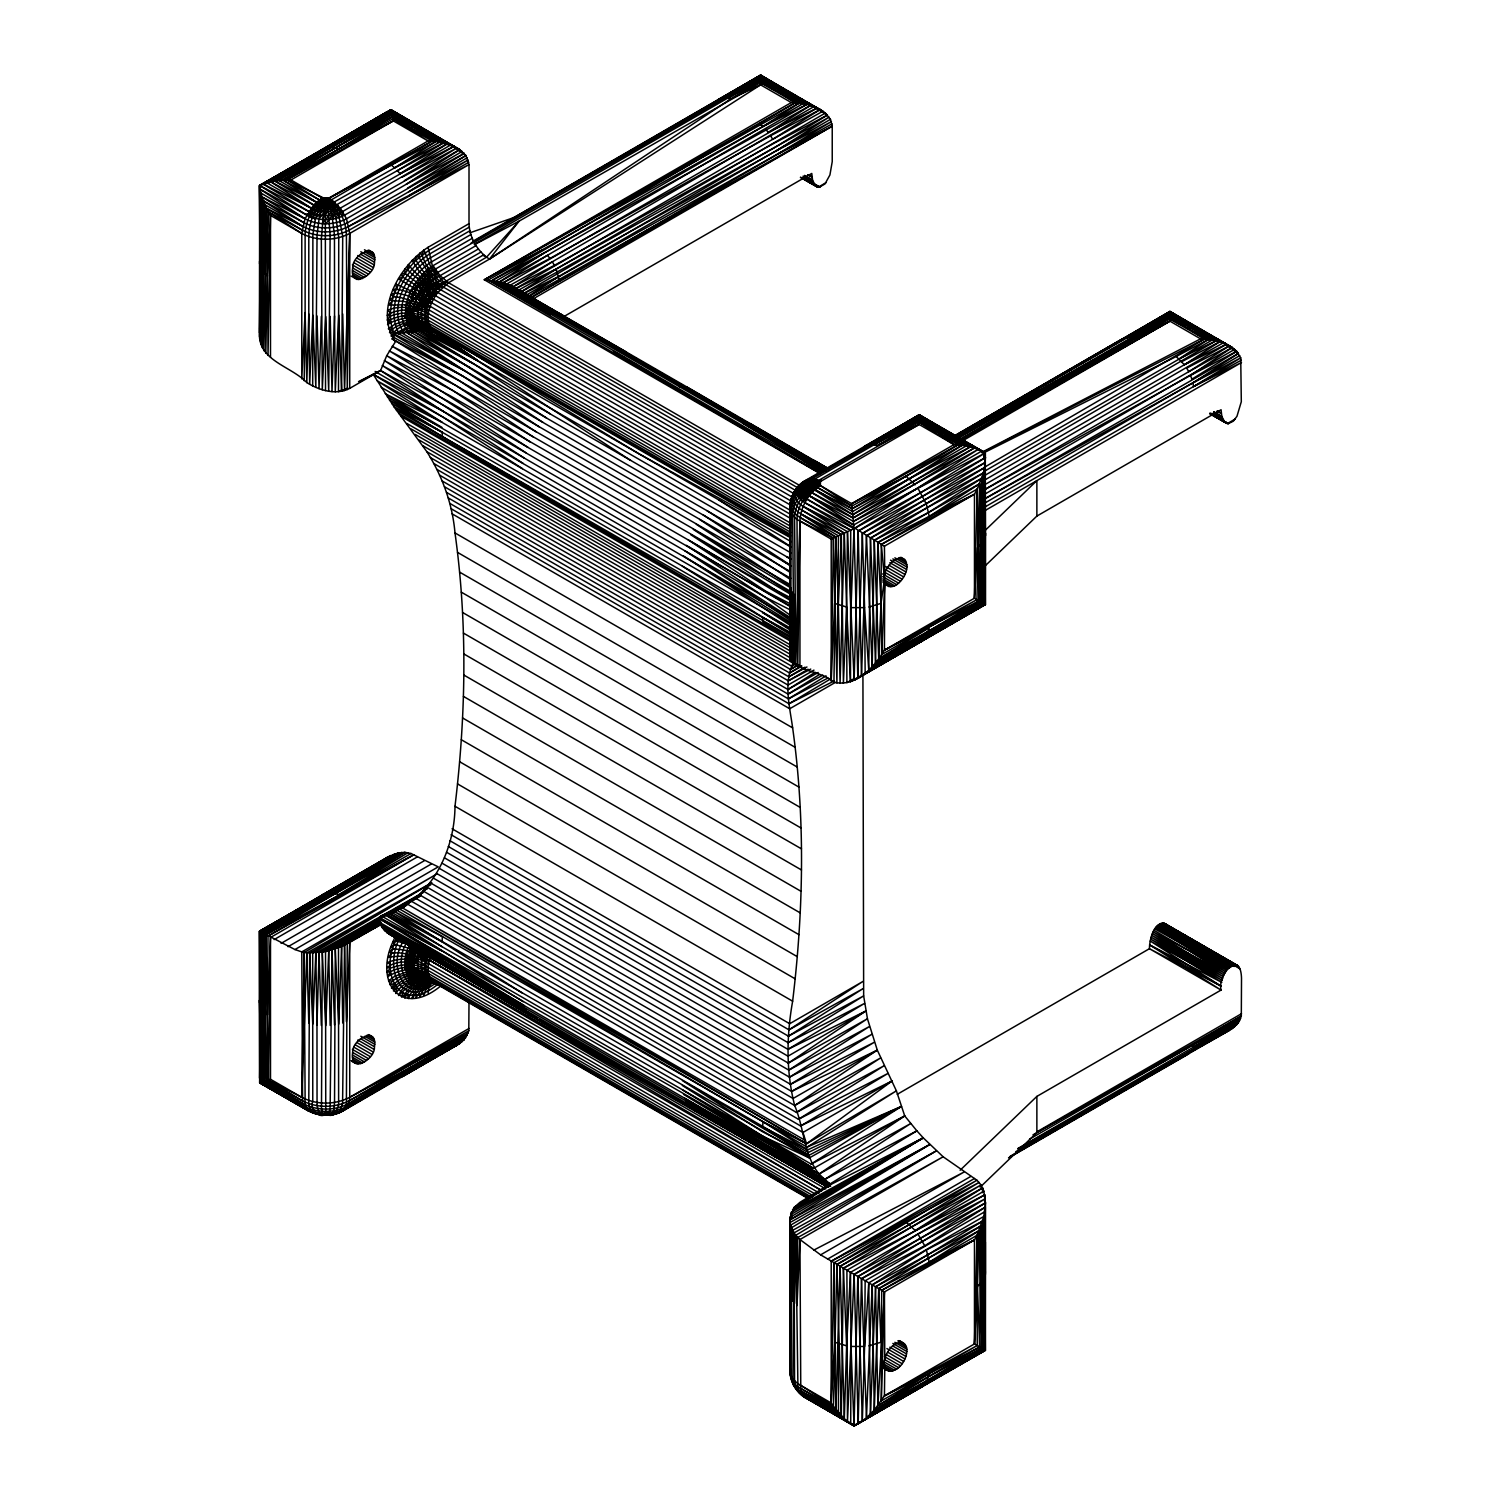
<?xml version="1.0" encoding="UTF-8"?>
<svg xmlns="http://www.w3.org/2000/svg" width="1501" height="1501" viewBox="0 0 1501 1501"><rect width="100%" height="100%" fill="white"/><g stroke="black" fill="none" stroke-linecap="round" stroke-linejoin="round"><path stroke-width="1.5" d="M469.006 223.668L428.085 247.29C399.472 265.771 373.824 310.05 395.363 341.834L386.714 355.699L380.579 370.559L349.733 388.365C335.943 395.514 319.225 390.354 306.823 382.586C291.025 366.075 257.759 360.69 259.485 332.809L259.767 185.561L390.935 109.723L459.719 149.593L465.892 155.541L469.006 164.585L469.006 223.668C469.569 237.777 477.524 251.549 489.476 259.11L760.613 84.844L760.613 75.05L717.872 99.817L760.613 75.219L825.344 113.063L830.466 119.329L832.229 126.197L832.229 161.639L829.922 174.96L824.987 183.91L819.039 187.344L801.89 178.094M985.369 1242.115L985.482 1350.281L854.031 1425.95L844.312 1418.783L833.411 1406.306L797.012 1383.003L792.584 1378.575L790.295 1373.64L790.014 1219.825L923.246 1137.852L916.886 1130.853L799.939 1202.32L793.954 1207.592L790.145 1217.273L790.014 1371.088C789.92 1383.284 798.645 1395.705 809.339 1399.382C798.832 1395.78 791.796 1385.198 790.314 1374.447L793.691 1385.592L802.622 1396.005L854.031 1425.95L985.2 1350.112L985.482 1202.864L983.868 1191.194L981.035 1184.946L976.945 1180.236L943.135 1156.783L923.246 1137.852L830.766 1184.533L824.781 1179.392L764.853 1144.513L444.24 959.42L380.579 924.616L349.733 942.403L349.733 1097.325C349.489 1116.894 322.452 1118.526 308.831 1111.096L259.673 1082.803L260.423 976.438M266.465 182.484L390.935 109.723L391.892 111.843L459.719 149.593L344.742 215.075C333.147 221.172 318.381 221.172 306.767 215.075L260.161 189.239L262 196.95L305.022 218.79C317.687 225.45 333.822 225.45 346.487 218.79L406.133 184.36L459.719 149.593L390.935 109.723L259.673 185.505L260.105 266.484L259.485 185.392L391.592 110.811L446.942 143.158M261.099 344.479L260.949 193.066L305.022 218.79L301.776 233.443L301.776 378.852L305.116 312.583L305.116 235.132C305.435 221.041 312.377 207.795 322.246 198.001L329.282 198.001L436.059 141.413L454.034 146.31L342.678 211.51C332.34 216.932 319.169 216.932 308.831 211.51L259.673 185.505L259.673 336.956L260.423 197.7M380.654 922.89L338.494 947.694L338.626 1104.774L336.036 1113.273L329.263 1114.324L318.812 1113.93L308.831 1111.096L260.161 1082.896L260.217 931.539L327.012 892.851L259.485 931.127L294.946 949.551L438.236 866.865L411.011 853.506L404.876 852.305L265.827 934.785L264.833 1081.602L302.602 1103.498C316.749 1110.928 334.761 1110.928 348.907 1103.498L464.165 1039.611L468.8 1030.774L469.006 1001.205M312.696 385.945L312.883 234.175L315.491 218.433L320.726 203.93L323.653 198.564L329.282 198.001L432.082 141.075L436.059 141.413L394.669 167.849L330.783 203.93L324.047 204.436L317.762 202.935L274.758 180.983L259.673 185.505L260.105 266.484L260.949 193.066M429.642 884.183L312.696 953.266L312.771 1101.565C308.737 1109.821 322.133 1120.346 325.755 1113.179L325.529 951.653L379.903 919.25M799.939 497.994L799.939 493.36L919.212 424.502L919.212 414.726L864.576 446.341L919.212 414.876L985.294 452.87L985.407 535.613L983.774 540.754L977.47 547.696L974.468 598.186L884.427 650.177C874.182 667.119 855.926 687.552 833.956 682.167C821.535 671.06 799.301 672.185 790.014 658.751L790.014 507.207C790.033 496.587 795.868 486.286 804.949 480.77L866.64 445.159M797.012 495.292C792.978 489.945 809.958 475.761 801.815 484.072C797.594 489.364 801.59 496.568 807.013 499.12L853.694 525.012L981.804 451.05L974.224 448.048L919.212 414.726L985.294 452.87L985.294 457.449L985.294 452.87L919.212 416.152L803.185 482.459C794.01 488.106 789.751 499.345 790.295 509.758L790.201 659.858L790.014 584.658L790.014 658.751M984.769 1201.776L984.75 1194.815L917.955 1234.028L854.125 1274.443L858.197 1423.774L983.305 1349.024L983.868 1216.41L985.482 1202.864L854.125 1274.443L847.465 1421.447L846.902 1270.259L983.868 1191.194M985.482 1202.864L861.499 1278.702L866.452 1417.845L874.276 1410.096L884.427 1395.892L974.468 1343.92L977.47 1286.507L983.774 1279.565L985.407 1271.797M980.153 1187.197L1036.872 1132.617L1036.872 1096.405L1221.063 990.06C1217.217 975.05 1240.614 948.557 1241.515 978.258L1241.308 1016.008L1238.4 1022.744L1232.227 1028.692L1010.211 1156.258M985.369 489.12L1188.773 371.685L1229.525 345.774L1216.242 340.652L1200.594 338.851L1169.898 321.139L1169.898 311.345L1232.227 347.5L1236.674 351.347L1240.727 357.876L1241.308 401.724L1236.974 416.265L1233.278 421.218L1228.306 423.638L1210.819 414.107M985.369 475.066L1216.242 340.652L1169.898 311.983L1124.493 338.307L1169.898 311.495L1226.542 344.217L986.213 483.866M346.487 1108.226C333.822 1114.887 317.687 1114.887 305.022 1108.226L260.949 1082.821L259.56 1002.687L259.673 931.239L324.497 893.677L302.489 907.355M406.527 976.813L406.565 951.503M790.145 657.607L790.276 593.552M862.925 675.806L863.657 995.913L867.447 1018.747L877.297 1050.118L896.397 1090.852L904.728 1115.937L916.886 1130.853L824.781 1179.392L819.058 1174.007L683.499 1094.323L830.766 1184.533L792.49 1209.806L923.246 1137.852L790.145 1217.273L790.014 1293.637L790.201 1222.414L929.757 1144.531L791.496 1227.743L791.158 1376.154L792.866 1381.877L797.256 1386.267L835.851 1409.589L840.091 1266.337L979.14 1182.394L831.216 1261.215L831.216 1402.985L833.411 1406.306L836.92 1264.499L976.945 1180.236L831.216 1261.215L974.468 1178.51M791.365 1216.823L791.383 1212.208L923.246 1137.852L790.595 1214.703M802.622 482.309C806.863 481.202 822.379 478.031 819.415 484.804C806.356 490.152 795.023 502.366 794.554 517.001L795.811 664.905L799.939 521.053C800.521 506.944 808.476 493.154 820.409 485.611L820.409 481.54L818.964 483.322L804.949 480.939L813.504 479.926L820.409 481.54L818.964 483.829C806.337 485.029 793.11 493.21 790.595 506.381L792.866 511.278L797.256 515.669L833.411 538.146L836.92 682.993L838.477 535.838L797.95 512.066L793.673 507.788L791.177 500.546C795.342 489.307 807.651 483.81 818.964 483.322L820.409 481.54C805.831 472.177 791.552 490.358 790.314 503.848M818.964 483.322L820.409 485.611L851.686 503.661L854.031 528.652L857.822 678.246L985.294 604.434L985.407 532.986L985.482 604.547L854.125 680.178L847.465 531.692L803.185 506.4C797.481 503.454 792.434 496.55 795.605 490.058C801.384 483.51 810.765 481.54 819.114 482.834L820.409 481.54L819.846 485.236C807.257 491.671 797.538 504.749 797.012 519.14L797.781 665.731L799.939 521.053C791.233 517.132 788.156 507.319 791.459 498.82M259.485 1078.112L259.485 931.127L260.161 1082.896L261.099 932.065L398.065 852.981L404.876 852.305L262.356 932.778L261.193 1007.828L262 1082.577L309.244 1110.627M325.529 390.579L325.323 198.826L287.01 179.895L274.758 180.983L315.416 205.881L323.541 207.832L332.265 207.176L397.409 170.607L443.733 142.745L391.892 111.843L266.859 182.822L311.176 208.132C320.088 212.823 331.44 212.823 340.333 208.132L450.807 144.94L406.471 120.099M260.161 189.239L305.022 218.79L313.747 205.037L322.903 198.32L329.282 198.001L340.333 208.132L339.188 217.551L342.716 236.558L341.609 391.254L347.763 387.99M857.822 678.246L862.343 533.455L984.468 467.674L983.305 472.984L983.868 603.608L868.741 670.084L870.449 538.127L984.468 467.674L985.482 457.561L854.031 528.652L831.216 539.103L799.939 521.053L799.939 666.482M977.245 1345.515L976.945 1235.361L983.868 1216.41L868.741 1282.867L864.595 1346.453L862.343 1421.053L922.759 1386.417L926.398 1382.421L929.25 1373.49L977.245 1345.515L884.427 1395.892L884.783 1366.604C880.787 1355.778 897.992 1333.188 906.491 1347.204C909.4 1359.399 894.521 1379.119 882.475 1367.392M983.999 457.542L984.018 452.852L945.836 430.862L937.693 432.063L919.212 422.306L794.817 494.148L440.281 289.505L431.125 282.976L419.398 271.7L412.043 260.33L416.021 260.217L428.292 250.78L469.213 227.139M308.831 1111.096L259.673 1082.803L260.105 1005.295M428.085 247.29L437.373 287.573C426.678 298.38 416.284 325.529 436.153 332.321C424.727 323.822 411.593 335.098 399.96 331.759M790.295 1296.189L790.201 1222.414M985.482 604.547L974.468 598.186L974.468 494.223L977.245 489.026L979.14 600.888L875.552 662.879L877.916 542.443L928.669 512.404L981.692 478.35L982.611 602.895L875.552 662.879L870.449 538.127L981.692 478.35L979.14 600.888L884.427 650.177L884.783 582.107L881.312 544.413L977.245 489.026L983.305 472.984L866.452 535.819L861.499 675.919L985.294 604.434L984.468 467.674L982.611 602.895L926.398 636.687L872.212 666.632L866.452 535.819L985.2 462.514L985.407 535.613M411.011 853.506L268.022 936.061L266.578 1080.926L302.602 1103.498L306.767 1109.914L317.874 1114.361L324.047 1113.667M820.409 481.54L819.114 484.316C805.324 486.455 791.609 497.563 791.158 512.273L790.689 660.947L790.295 587.229M794.554 594.452L794.067 664.005L792.584 514.712C793.016 499.852 805.774 488.613 819.114 484.316L800.671 483.979M920.469 641.996L924.729 638.901L850.485 681.66L850.711 530.191L804.949 502.704C798.87 499.833 794.367 491.746 799.132 485.799L808.232 481.952L819.415 482.365L811.91 478.781C805.568 481.239 805.568 490.189 811.91 492.647L853.075 517.995L978.108 449.437L854.031 528.652L851.029 607.642L864.595 607.642L862.343 533.455L985.482 457.561M294.946 949.551L301.776 951.897L436.997 873.882L304.178 952.516L305.116 1099.013C303.258 1114.342 321.158 1115.318 331.946 1114.68L333.86 1110.74L334.535 1102.391L335.286 948.876L381.16 922.121M833.956 682.167L835.851 537.039L800.784 513.924L841.31 534.544L843.412 683.255L846.62 607.023L847.465 531.692M347.275 943.754L344.555 945.105L346.412 1021.562L349.733 942.403L347.275 943.754L346.412 1099.013C348.176 1111.04 335.605 1115.787 325.755 1114.774M976.945 599.612L979.665 483.716L928.669 512.404L874.276 540.341L872.212 666.632L981.035 601.976L983.305 472.984L874.276 540.341L878.723 658.864L981.035 601.976L979.665 483.716L929.25 516.4L877.916 542.443L881.012 603.383L881.687 654.605L976.945 599.612L884.427 650.177M260.499 185.974L259.485 185.392L260.217 340.858L262 196.95L266.578 208.395L263.932 350.727L262 196.95L303.634 222.561C317.143 229.672 334.367 229.672 347.894 222.561L465.892 155.541L462.027 153.271M319.188 1112.71C311.626 1116.819 308.043 1106.256 308.793 1100.439L309.675 953.21L431.8 882.644L306.823 952.966L301.776 951.897L302.602 1103.498L263.294 1082.165L260.949 1082.821M942.009 1374.278L917.955 1388.556L985.482 1350.281L974.468 1343.92L976.945 1235.361L881.687 1290.353L881.312 1400.902L929.25 1373.49L979.665 1346.922L981.035 1225.904L872.212 1284.875L866.452 1417.845L985.294 1350.168L984.75 1211.757L865.158 1280.803L864.595 1346.453L851.029 1346.453L850.485 1272.341L917.955 1234.028L985.294 1198.717L857.822 1276.563L854.031 1425.95L984.468 1349.699L985.294 1207.236L857.822 1276.563L862.343 1421.053M304.178 380.747L305.116 312.583L306.823 382.586L308.793 314.009L308.793 236.558C309.131 222.711 314.366 209.164 322.903 198.32M332.715 1113.93L322.64 1115.037L321.477 1108.883L322.302 952.291L382.38 917.055M984.656 1201.757L984.75 1194.815L843.412 1268.251L841.31 1415.875L801.797 1393.678L796.825 1389.945L795.568 1387.205L794.554 1380.882L794.067 1232.884L790.689 1225.079L929.757 1144.531L790.014 1219.825M868.741 1282.867L870.449 1414.167L984.468 1349.699L984.75 1211.757M301.982 229.953L268.473 211.979L265.827 353.279L264.833 204.661L302.602 226.313C316.749 233.743 334.761 233.743 348.907 226.313L469.006 164.585L349.733 233.443C335.079 241.136 316.43 241.136 301.776 233.443L270.499 215.393L266.578 208.395L302.602 226.313L263.294 200.834L262.356 347.782L261.193 269.017L267.497 275.959L268.022 355.437L270.499 215.393L267.497 275.959L266.578 208.395L301.982 229.953C316.505 237.59 335.004 237.59 349.527 229.953L468.8 162.277M323.409 201.284L308.831 211.51L263.163 184.06L391.273 110.098L447.373 143.74L397.409 170.607L399.979 173.703L447.373 143.74L392.193 113.175L282.939 180.045L320.22 200.365L329.244 201.059L432.082 141.075L428.085 140.963L329.282 198.001L324.479 198.732L319.563 215.075L317.049 234.982L315.829 387.389L312.771 315.135L309.675 384.331L308.793 314.009M824.781 1179.392L910.713 1123.536L819.058 1174.007C803.729 1155.132 804.18 1127.795 794.667 1105.505C785.905 1071.433 786.505 1035.671 792.641 1001.186C803.579 910.563 805.343 818.439 792.641 727.872C789.77 706.802 783.409 683.462 793.072 663.123L426.828 451.67L394.012 406.771L373.205 374.368L444.24 411.874L764.853 596.966L789.564 609.537M850.485 681.66L846.62 607.023L834.612 603.383L831.216 680.891L833.411 538.146L799.939 521.053M348.907 1103.498L468.218 1033.082L349.733 1097.325C335.079 1105.017 316.43 1105.017 301.776 1097.325L304.178 952.516M325.323 198.826L327.969 207.832L330.145 235.469L328.719 391.217L325.755 316.636L322.302 389.735L321.327 239.015L324.572 201.415L325.323 198.826L329.282 198.001C339.151 207.795 346.074 221.041 346.412 235.132L347.275 389.585L349.733 233.443L346.487 218.79L340.333 208.132M409.454 980.322L410.092 946.024M794.554 1303.431L795.811 1235.267L794.067 1232.884L936.399 1150.835L795.811 1235.267L797.95 1389.251L800.671 1394.166L803.204 1395.855L850.711 1423.849L851.029 1346.453L854.031 1425.95L853.075 1423.83M799.939 1384.935L831.216 1402.985L833.956 1262.791L906.041 1221.927L915.197 1230.52L982.611 1187.891L982.686 1192.526L982.611 1187.891L840.091 1266.337L844.312 1418.783L803.185 1395.836L800.784 1391.108L799.939 1239.526L795.811 1235.267M766.11 1150.798L776.467 1157.477L389.341 934.129C383.768 930.695 378.552 924.485 379.246 917.599L381.216 915.835C429.042 903.433 454.709 852.943 454.991 806.262C465.929 715.621 467.674 623.497 454.991 532.93C452.476 503.98 442.363 476.117 426.828 451.67M794.067 1232.884L792.866 1381.877L793.673 1384.991L797.95 1389.251L841.31 1415.875L836.92 1264.499L981.035 1184.946L843.412 1268.251L846.62 1345.834L844.312 1418.783L801.797 1393.678M329.151 1113.461L333.654 1114.361L339.188 1112.372L342.566 1103.648L344.555 945.105L325.529 951.653L306.823 952.966L301.776 1097.325L270.499 1079.275L263.294 1082.165L262.356 932.778L329.77 892.513L401.555 852.418L263.932 933.697L264.908 1012.612L263.294 1082.165L303.634 1106.068C317.143 1113.179 334.367 1113.179 347.894 1106.068L459.719 1043.458L464.165 1039.611L342.322 1110.627M339.188 1112.372C323.447 1119.071 330.952 1114.192 330.182 1102.897L332.002 949.945L380.353 922.064M858.197 1423.774L861.499 1278.702L924.729 1245.774L985.294 1207.236L985.407 1274.424M974.468 598.186L977.245 489.026M438.029 984.149C398.253 1017.003 377.595 969.646 397.99 936.868M434.296 982.236C423.188 978.22 410.88 984.224 405.045 994.037L404.82 998.071C410.636 986.457 422.044 981.091 434.596 980.791C424.07 980.716 414.145 988.014 412.043 998.503L421.687 985.838L430.975 981.241L426.434 984.468L423.151 989.609L422.062 992.78L423.957 995.163L427.26 985.688L430.825 981.635C407.634 994.112 399.06 960.434 409.848 945.011L396.208 940.864L393.056 941.54C373.749 982.236 401.311 1019.31 441.726 985.144M422.081 984.131L432.832 981.204C414.52 986.964 409.735 962.873 416.49 950.565L414.595 947.844M418.404 949.401L420.299 952.084C414.539 963.398 417.522 984.506 434.277 981.692C420.918 979.703 404.294 981.11 398.553 995.538C408.385 985.088 423.395 975.068 437.785 983.887L435.834 982.573C420.993 978.183 403.769 977.17 393.487 990.998L394.969 986.251C404.088 977.395 418.291 973.53 430.243 978.708L809.114 1197.46M396.583 988.408L395.851 993.512C403.825 979.571 421.987 977.545 435.478 983.305C423.169 980.209 423.413 964.824 427.335 955.349L412.606 949.176L397.784 945.311L394.632 944.88L391.104 946.85L393.3 948.913C405.795 949.814 419.436 952.272 429.436 960.115L821.704 1190.518M329.582 1113.029L319.563 1114.68L317.049 1105.58L316.974 1024.939L319.056 952.779L420.074 894.558M881.312 1400.902L884.427 1291.929L974.468 1239.939L976.945 1235.361M321.327 316.467L319.056 388.665L316.974 315.961M416.021 994.506L415.908 997.902L424.032 985.294L432.044 980.941M309.412 216.425L321.364 207.588L327.049 198.732L331.946 215.075L334.46 234.982L334.535 315.961L332.002 391.611L330.182 316.467M793.954 1207.592L830.766 1184.533L380.579 924.616L341.609 946.437L338.738 1024.114L335.286 948.876M379.565 921.914L328.719 950.865L325.755 1025.596L322.302 952.291M399.36 938.444C384.294 968.37 399.622 1011.261 436.697 982.348M259.485 332.809L260.105 258.641L260.405 277.291M393.056 339.226L394.632 334.517C382.699 308.906 397.915 278.905 416.021 260.217L415.908 256.465L419.004 257.459L428.93 273.707L442.945 286.86L795.492 490.395M546.552 418.01L412.925 330.933C394.876 310.651 413.488 278.079 433.076 265.639L473.997 242.017M480.977 252.055L440.037 275.696C420.749 285.021 403.469 329.601 435.984 331.59C397.315 333.522 416.64 283.239 437.485 272.6L478.406 248.96M404.989 969.365L405.458 958.032M850.711 530.191L803.185 506.4L844.312 533.155L840.091 683.368L838.346 604.865L841.31 534.544L799.095 508.389L793.691 502.066L792.903 495.03C798.176 485.949 809.208 482.815 819.114 482.834L809.339 478.913C801.665 481.896 801.665 492.76 809.339 495.743L853.694 525.012M881.687 654.605L884.783 582.107C892.832 595.409 908.818 575.071 906.829 564.732C902.608 548.184 883.113 566.853 884.427 577.491M421.781 893.189L315.829 953.116L312.771 1024.114L309.675 953.21M799.939 1239.526L797.012 1305.551L797.781 1237.499L943.135 1156.783L799.939 1239.526L820.615 1254.855L884.427 1291.929L884.783 1359.568M850.485 1272.341L846.62 1345.834L834.612 1342.194L833.956 1262.791M1234.254 964.355L1162.637 923.002L1237.781 965.8L1166.146 924.447C1154.044 919.325 1149.428 940.133 1149.428 948.707L897.242 1094.323M831.216 1402.985L834.612 1342.194L835.851 1409.589L800.784 1391.108L838.477 1412.797L838.346 1343.676M428.085 993.024L428.911 986.832L431.331 982.123C404.407 999.291 394.407 962.272 406.114 943.697M819.827 481.521L799.939 493.36L800.784 487.187L803.185 482.459L818.964 483.829M884.427 1291.929L877.916 1405.649L979.665 1346.922L977.47 1286.507L979.14 1230.67L875.552 1286.807L870.449 1414.167L981.692 1348.086L982.611 1221.139L926.398 1249.901L872.212 1284.875L874.276 1410.096L983.305 1349.024L981.035 1225.904L878.723 1288.646L874.276 1410.096L928.669 1376.811L981.692 1348.086L979.14 1230.67L929.25 1262.116L878.723 1288.646L881.012 1342.194L869.004 1345.834M807.125 1147.12L901.426 1106.443L808.176 1152.58L391.686 912.364L406.64 905.159L381.216 915.835L811.122 1164.044L901.426 1106.443L808.795 1155.414L762.564 1126.895L763.071 1121.829L398.853 908.574L806.544 1143.762L896.397 1090.852L807.125 1147.12L396.395 909.981L420.299 896.097M483.697 254.814L442.776 278.454C427.185 287.385 410.373 319.038 430.862 330.295L630.589 460.357M790.295 1368.537L790.295 1373.64M791.177 1377.749L790.595 1371.914M342.097 216.425L342.678 211.51M259.673 328.456L260.217 323.916M427.335 955.349L430.637 956.475C427.71 964.599 425.815 976.044 433.433 982.236L806.243 1197.479M374.443 262.225C377.952 241.736 351.891 254.326 352.716 267.891C348.945 288.68 375.381 275.959 374.443 262.225L360.465 254.157M825.362 470.92L553.212 313.84L500.021 281.569L547.433 255.32L806.975 104.357L791.308 102.556L484.354 279.786L503.642 282.563L515.988 288.417L772.677 139.33L820.259 109.479L817.276 107.922L806.975 104.357L760.613 80.679L730.424 99.141L489.476 259.11L448.536 282.732L437.785 292.47L427.898 286.841L412.287 274.383L407.597 269.786L408.328 264.551C416.49 275.527 428.704 282.863 437.785 292.47L792.359 497.187M374.443 1046.722C377.952 1026.234 351.891 1038.823 352.716 1052.389C348.945 1073.177 375.381 1060.475 374.443 1046.722L360.465 1038.654M260.499 1067.999L259.767 1073.159L259.56 1000.06L259.56 1002.687M884.427 580.099L881.012 603.383L878.723 658.864L929.25 627.774L926.398 636.687L984.75 604.134L985.2 462.514L858.197 531.054L854.125 680.178L922.759 640.683M430.637 956.475L426.603 957.544L423.92 953.698C418.141 965.668 421.875 983.493 437.785 983.887M419.004 257.459L419.886 252.975L422.062 254.964C426.059 267.028 434.014 279.017 445.722 284.59L798.269 488.125M407.597 269.786L404.82 269.073L405.045 273.332L413.075 279.674L433.001 293.089L437.785 292.47C430.093 302.808 422.231 321.327 434.033 331.402L428.141 329.338L432.175 329.995L790.07 536.626M328.119 201.284L325.755 207.907L315.491 218.433M1017.734 1148.603L1192.939 1047.435L1193.558 1044.508L1241.308 1016.008L1032.951 1134.869M542.818 422.306L407.127 332.828L407.521 330.989C414.97 326.899 424.539 325.755 432.175 329.995L431.425 330.22M398.347 938.2L396.208 940.864L397.258 936.586M794.817 494.148L796.825 488.35L801.797 484.617L919.212 417.259L974.224 448.048L853.375 521.447L809.339 495.743L800.671 499.495M792.866 496.418L795.568 491.108L800.784 487.187L919.212 418.666L966.119 445.985L974.224 448.048L852.774 514.693L811.91 492.647L799.132 497.675M402.662 993.099L401.555 997.077L405.045 994.037M472.252 238.303L431.331 261.943C410.448 275.415 391.648 307.855 407.521 330.989L409.979 331.759L415.852 330.333L418.573 327.424L408.704 326.299L391.104 336.149C398.253 323.541 416.603 320.595 429.436 325.867L789.357 533.662M817.501 480.114L814.837 483.829L816.713 487.018L852.212 508.708L970.209 446.904L919.212 416.152L871.537 444.352L868.985 444.484L919.212 414.876L967.488 443.752M342.509 389.66L338.494 391.667L338.738 237.683L336.036 218.433L337.725 213.705L337.781 205.037M422.062 254.964L423.957 249.898L430.825 267.065L445.722 284.59L440.581 284.44L437.373 287.573L442.945 286.86C430.731 282.957 422.231 271.024 416.021 260.217M402.568 942.553C387.84 965.781 404.426 1005.238 433.827 982.029M413.657 946.474C404.482 960.171 410.355 990.397 431.688 981.091C420.88 981.598 412.193 988.671 408.328 998.559L407.597 994.656M411.143 329.301L409.979 331.759L470.301 367.801L790.896 552.893M332.715 219.09L336.074 210.027L335.042 202.279M812.079 1197.404L429.155 976.325C417.297 970.509 402.662 973.305 392.418 981.147L388.553 980.81L394.894 976.157L406.452 972.066L430.243 978.708C418.179 970.847 398.309 975.462 391.461 988.014L394.969 986.251M422.062 992.78L419.886 996.795L419.004 993.812M815.081 1193.933L428.104 970.509C415.965 966.4 402.099 965.537 390.429 971.747L387.671 976.663C399.641 969.383 415.815 966.081 428.442 973.567L813.392 1195.828M428.16 320.257C416.94 313.334 402.043 314.347 390.373 319.751L387.558 324.591C399.754 316.861 414.726 316.355 428.16 320.257L790.108 529.234M1234.61 1026.815L1190.518 1052.163L1191.907 1050.006L1238.4 1022.744L1192.939 1047.435L1240.727 1018.297L1036.872 1132.617M476.061 245.601L435.14 269.223C417.034 280.012 397.746 314.685 418.723 329.957L422.25 327.274L407.747 324.497M405.889 318.043L423.92 325.361L429.436 325.867C418.347 317.987 402.549 321.814 392.193 329.301L388.346 328.794L394.725 324.31L406.321 320.351L429.155 328.606L418.723 329.957L474.335 364.255L550.435 414.07M440.431 334.104L478.444 361.141L424.183 329.732L434.052 330.971L478.444 361.141L791.027 541.617M392.418 981.147L389.81 984.618L393.581 983.83M425.271 971.766L428.104 970.509C417.466 962.666 402.155 963.661 390.279 968.239L387.22 972.198L390.429 971.747M489.476 259.11L518.952 221.229L760.613 82.63L799.301 103.006L762.977 126.534L496.231 280.8L553.212 313.84L492.347 280.237L795.324 102.668L760.613 80.679L727.572 98.222L474.429 244.363M392.193 329.301L389.528 332.678L393.3 332.04M790.051 525.988L428.104 317.03C416.021 312.883 402.418 311.045 390.279 316.204L387.183 320.069L390.373 319.751M325.755 223.743C331.327 217.645 337.369 207.982 332.19 199.914M828.196 1186.916L429.436 960.115L410.974 954.561L399.135 952.835L392.193 952.929L388.346 957.394C401.893 954.749 416.64 956.737 428.611 963.717L821.685 1190.668M322.246 219.484L330.164 207.588L330.783 203.93L329.282 198.001L326.186 198.826M429.155 310.013L418.985 305.059L403.15 301.251L392.418 300.819L388.553 305.135L406.452 304.759L425.627 310.182L429.155 310.013L790.483 518.408M440.581 284.44L486.549 257.178L518.952 221.229L474.429 244.682M321.927 223.611C327.856 217.795 334.948 209.146 331.289 200.365L328.606 198.32M1197.123 943.866L1232.283 964.768L1159.654 923.903L1230.276 965.912L1157.665 925.404L1192.732 946.85L1198.211 943.679L1233.278 964.468L1160.667 923.415L1231.289 965.256L1158.659 924.56L1229.281 966.757L1156.689 926.417L1227.368 968.952L1235.192 964.43L1163.575 923.077L1155.751 927.599L1225.604 971.71L1153.969 930.357M985.163 530.397L1036.872 480.62L1036.872 516.081L985.163 565.839M960.133 1170.236L1036.872 1096.405M318.812 219.09L327.969 207.832L329.244 201.059L327.856 198.564L323.541 207.832L312.339 217.551M422.682 331.346L427.729 326.636M819.208 1192.976L428.16 967.207C415.608 962.16 398.553 958.501 387.183 967.47L390.279 968.239M320.238 151.038L386.77 111.918M323.653 198.564L313.747 205.037L270.743 181.79L391.592 110.811M425.008 318.325L428.104 317.03C417.015 309.056 398.609 307.273 387.22 315.285L390.279 316.204M393.3 948.913L389.528 952.159L392.193 952.929M394.669 167.849L439.962 141.976L392.474 114.789L278.848 180.401L316.467 202.279L322.246 198.001L290.969 179.951L287.01 179.895L392.755 116.646L443.733 142.745L394.669 167.849L391.817 165.485M790.164 514.168L430.243 306.373L400.317 297.442L393.581 296.804L389.81 299.881L392.418 300.819M378.515 117.828L382.624 114.62M408.197 326.599L419.229 318.062M418.141 330.445L427.391 323.334M404.595 317.143L436.472 293.277L417.691 277.948M407.803 325.942L418.948 317.612M415.89 331.496L427.128 323.071M379.809 862.493L387.145 857.427L398.065 852.981M405.364 305.454L429.718 287.329L405.27 304.834M336.036 1113.273L330.164 1114.455M417.165 897.579L411.105 901.069L800.615 1125.956L892.138 1080.964L806.544 1143.762L763.071 1121.829L807.632 1149.916L901.426 1106.443L809.339 1157.89L762.864 1136.313M415.477 331.027L426.866 322.771M404.294 316.373L436.472 293.277L405.345 313.859M407.409 325.229L418.685 317.124M409.717 291.213L422.888 281.794M411.837 332.809L426.959 322.19M404.069 315.604L436.472 293.277M406.471 324.873L418.047 316.88M410.842 332.603L426.359 322.058M764.853 1144.513L819.058 1174.007L904.728 1115.937L811.122 1164.044M442.138 863.244L788.306 1063.102L865.833 1011.017L787.95 1049.349L446.51 852.23M423.113 890.994L427.147 888.686L423.113 890.994L794.667 1105.505L877.297 1050.118L791.684 1091.415L430.337 882.794M406.133 324.066L415.871 317.63M528.277 296.335L558.56 276.578L830.466 119.329M451.088 834.744L788.963 1029.836L862.925 981.448L789.714 1023.72L452.064 828.777M439.549 868.497L788.813 1070.119L867.447 1018.747L788.306 1063.102M736.334 90.135L716.108 101.505L760.613 75.219L810.596 105.351L544.694 252.562L500.021 281.569L826.544 469.794M520.453 292.263L776.843 150.55L829.115 117.153L556.139 269.073L515.988 288.417L520.453 292.263L556.139 269.073L825.344 113.063L762.527 76.814L814.049 106.533L507.094 283.764L626.011 351.872M984.281 452.589L1176.221 356.525L1184.364 364.743L1219.881 341.646L1169.898 311.495L954.786 436.134L1169.898 312.79L1226.542 344.217L1184.364 364.743L985.913 479.326M419.248 894.671L423.282 892.363L419.248 894.671L796.468 1112.447L880.58 1057.961L794.667 1105.505M803.241 100.623L827.407 115.052L774.422 143.045L554.394 265.358L552.33 261.774L510.321 285.134L562.913 315.435L513.286 286.691L552.33 261.774L817.276 107.922L760.613 75.05M765.698 129.292L768.268 132.388L810.596 105.351L760.613 77.602L473.716 242.787M449.831 840.673L788.419 1036.159L863.113 988.596L788.963 1029.836M465.892 155.541L408.553 191.884L348.907 226.313M436.716 873.507L789.526 1077.193L869.398 1026.534L788.813 1070.119M446.51 492.384L787.95 689.503L815.212 672.26M799.939 493.36L821.178 480.001M407.521 330.989L404.088 333.147L399.679 331.571M448.311 497.957L788.081 694.119L819.452 674.549M415.252 898.03L421.293 894.596L415.252 898.03L798.457 1119.277L884.145 1065.729L796.468 1112.447M404.369 180.645L457.017 147.867L402.306 177.08M984.9 466.98L1204.59 338.963L1169.898 316.974L955.63 437.56M448.311 846.508L788.081 1042.67L863.657 995.913L788.419 1036.159M827.407 115.052L775.811 146.817L524.13 293.164M433.639 878.273L790.502 1084.304L871.706 1034.395L789.526 1077.193M407.521 188.132L464.165 153.44L450.769 145.447M530.772 297.611L777.462 154.209L832.042 123.87M797.988 495.743L814.649 489.908L852.774 514.693L962.028 445.309L953.998 444.596L919.212 424.502L877.128 445.684L874.276 444.746L919.212 417.259L962.028 445.309L966.119 445.985L852.493 511.597L811.797 487.431L810.915 483.547L813.504 479.926L814.649 479.175L819.846 481.934M449.831 503.398L788.419 698.884L826.038 675.863M984.975 506.982L1193.558 386.564L1240.727 357.876L1192.939 382.905L984.543 498.97M525.463 295.434L777.462 154.209L831.46 121.581L776.843 150.55M874.276 444.746L919.212 420.355L957.957 444.84L852.212 508.708L814.649 489.908M791.684 666.144L795.661 663.723L791.684 666.144L430.337 457.524M433.639 463.396L790.502 669.427L798.476 664.605M409.173 195.524L468.218 159.969L408.553 191.884L467.243 157.718M877.128 445.684L919.212 420.355L970.209 446.904L853.075 517.995L809.339 495.743M800.615 1125.956L888.01 1073.403L798.457 1119.277M436.716 469.269L789.526 672.973L801.553 665.75M787.95 1049.349L864.557 1003.4L788.081 1042.67M284.758 917.937L288.699 915.591M294.609 912.064L298.549 909.719M451.088 508.689L788.963 703.763L831.047 678.658M1009.423 1157.29L1211.982 1039.236M508.464 220.703L760.613 76.495L822.942 111.205L772.677 139.33L770.613 135.765L549.985 258.416L503.642 282.563L555.952 313.428M389.979 913.246L420.186 895.234M439.549 475.142L788.813 676.782L804.93 667.195M791.684 1091.415L874.351 1042.257L790.502 1084.304M266.859 182.822L327.012 147.117M471.164 242.937L760.613 75.219L799.226 98.222M748.643 83.568L752.639 81.223L748.474 83.305M1169.898 312.79L955.48 437.241M1190.518 1052.163L1236.674 1024.827L1017.903 1148.847M946.024 1371.895L952.047 1368.33M956.043 1365.948L960.058 1363.565M368.533 123.739L374.518 120.193L259.767 185.561M401.949 1076.179L407.878 1072.671M411.818 1070.326L425.646 1062.164M437.504 1055.147L443.414 1051.638M862.831 448.03L866.846 445.759M919.212 414.876L870.88 443.302L919.212 415.364L984.806 452.777L984.806 457.336M399.979 1077.343L340.333 1112.297L333.654 1114.361M386.376 914.709L420.411 894.746M442.138 480.958L788.306 680.816L808.082 669.202M1003.681 408.76L1009.741 405.232M1015.783 401.705L1027.866 394.65M1031.9 392.305L1037.96 388.778M1041.975 386.414L1056.085 378.196M1060.119 375.832L1074.228 367.614M1078.262 365.25L1118.564 341.74M1239.751 355.624L986.382 502.16M716.108 101.505L760.613 75.688M868.985 444.484L919.212 415.364M387.145 857.427L322.208 894.99L390.842 855.495L259.673 931.239L260.423 1056.61M419.004 896.754L406.884 903.79L802.96 1132.467L806.544 1143.762L401.217 907.167L804.724 1140.122M852.924 679.202L846.902 682.692L846.62 607.023L844.312 533.155L801.797 510.171M865.833 1011.017L788.006 1056.179L444.446 857.822M917.955 1388.556L965.856 1360.844M969.834 1358.536L985.294 1350.168M290.969 179.951L393.281 120.868L428.085 140.963L393.037 118.673L391.892 111.843L274.758 180.983L392.755 116.646L432.082 141.075L393.037 118.673L282.939 180.045L316.467 202.279M469.832 230.798L428.911 254.419C404.576 270.218 383.937 305.96 399.228 333.935C407.803 326.655 420.036 324.066 430.637 328.137L790.558 535.932M470.864 234.55L429.924 258.172C407.259 272.807 386.845 308.024 404.088 333.147L400.317 331.177M472.665 241.38L719.936 98.616M531.335 299.919L832.229 126.197L777.462 154.209M563.607 316.73L811.778 173.441L812.566 180.233L815.512 185.899M800.708 177.343L818.101 187.269L825.925 182.747M954.58 435.74L1122.392 338.851M958.22 437.635L1169.898 315.285L1212.47 339.864L985.725 470.507M959.064 439.737L1169.898 318.925L1208.568 339.301L1179.073 358.889L1216.242 340.652L1169.898 316.974L1132.88 339.376L958.407 438.086M915.197 484.785L906.041 476.211L851.686 503.661L953.998 444.596L937.693 432.063L962.028 445.309L851.93 506.062L817.501 487.544L794.611 494.429M961.878 441.219L1169.898 321.139L1132.88 339.376L1130.009 338.457L1169.898 313.878L1219.881 341.646L1181.794 361.647M802.622 501.165L807.013 499.12L884.427 546.195L974.468 494.223L929.25 516.4L926.398 504.167L917.955 488.294L853.375 521.447M985.988 493.491L1234.61 349.358L1169.898 311.983M984.487 498.932L1238.4 353.448L1234.554 351.178M984.712 510.753L1241.515 362.491L1193.558 386.564L1192.939 382.905L1238.4 353.448L1234.46 351.347M260.217 931.539L261.193 1007.828L267.497 1014.77L265.827 934.785L413.751 854.782L270.499 937.487L267.497 1014.77L268.473 1080.138L301.982 1100.571C316.505 1108.207 335.004 1108.207 349.527 1100.571L465.892 1037.51L347.894 1106.068M274.139 939.588L417.391 856.883M281.1 943.379L424.37 860.692M288.042 946.699L431.312 864.013M1036.872 516.081L1221.063 409.735L1221.833 416.527L1224.797 422.194L1211.157 414.389M1209.994 413.638L1227.368 423.563L1235.192 419.042M835.231 682.467L789.714 708.753L452.064 513.811M469.006 1028.466L349.733 1097.325L468.8 1030.774L349.527 1100.571M802.96 1132.467L892.138 1080.964M820.615 1254.855L963.848 1172.15L813.673 1250.164M1036.872 1131.848L1241.515 1013.7M1029.517 1139.203L1193.558 1044.508M827.576 1259.114L970.828 1176.409M1015.727 1151.736L1191.907 1050.006M1008.541 1157.909L1188.773 1053.852M855.701 1424.43L887.823 1405.912M891.838 1403.604L915.948 1389.72L891.725 1403.304M954.711 435.815L1169.898 311.495L1212.527 336.918M394.482 854.013L320.238 896.772L340.239 885.628M430.825 884.727L426.828 887.035L793.072 1098.488L877.297 1050.118M813.955 670.121L788.006 685.075L444.446 486.718M408.553 1069.068L467.243 1035.334M406.133 1073.797L462.102 1041.6M904.728 1115.937L813.617 1168.397L379.096 918.462L385.363 915.591M1192.939 1047.435L1239.751 1020.549M1184.364 1055.71L1194.102 1050.118M1198.004 1047.886L1229.525 1030.399M960.509 440.506L1169.898 321.139L959.158 440.206M259.673 931.239L327.012 892.851M985.294 604.434L917.955 642.822L984.75 604.134L983.774 540.754M531.185 297.611L832.229 126.197L528.577 296.616M870.88 443.489L874.914 441.2M878.929 438.93L893.039 430.956M897.054 428.686L909.137 421.856M724.833 97.809L727.572 98.222L760.613 77.602L799.301 103.006L484.354 279.786L820.428 473.809M1124.493 338.4L1152.13 322.809M1156.07 320.576L1160.029 318.343M1163.969 316.129L1167.909 313.897M790.502 669.427L798.607 664.849M740.387 87.865L744.44 85.595M518.389 290.275L556.139 269.073L559.179 280.237M1184.364 364.743L1223.315 342.828L1196.297 327.349L1188.154 328.55M787.95 689.503L818.195 672.486M325.529 951.653L380.091 920.976M867.503 1416.925L871.537 1414.655M875.571 1412.385L887.673 1405.574M722.262 97.959L760.613 76.495L806.975 104.357L762.977 126.534L488.369 279.899L820.409 473.547M344.236 883.414L348.232 881.181M352.228 878.948L356.225 876.734M268.022 936.061L413.751 854.782M259.673 185.505L306.767 215.075L319.244 207.176L324.572 201.415L324.479 198.732L311.176 208.132L270.743 181.79L392.193 113.175L436.059 141.413L393.037 118.673L393.281 120.868L287.01 179.895L319.319 199.914M985.5 489.213L1190.518 375.4L1236.674 351.347L1226.617 345.324M851.686 503.661L957.957 444.84M1193.558 386.564L1241.308 360.165M789.526 672.973L801.815 666.181M936.399 1150.835L792.622 1230.351L792.584 1301.123L791.496 1227.743M338.494 947.694L380.579 924.616M788.081 694.119L822.811 675.15M881.687 1290.353L974.468 1239.939L974.468 1343.92M788.813 676.782L806.956 666.988M344.742 1109.914L332.265 1114.042L342.678 1111.096L459.719 1043.458L402.306 1076.667L457.017 1045.165L450.807 1048.111M974.468 494.223L881.312 544.413L881.012 603.383L869.004 607.023M360.071 381.442L380.579 370.559L445.853 406.508L789.845 605.747M1176.221 356.525L1208.568 339.301L1169.898 313.878L1127.289 338.044L1124.718 338.194M424.183 983.868L431.688 981.091M544.694 252.562L492.347 280.237L822.811 472.365M770.613 135.765L820.259 109.479M788.419 698.884L827.839 678.114M917.955 488.294L985.294 452.87L858.197 531.054L861.499 675.919M788.306 680.816L810.746 669.071M1229.525 345.774L1186.709 368.12L1188.773 371.685L1232.227 347.5L1196.297 327.349M513.286 286.691L554.394 265.358M982.01 452.214L1200.594 338.851M792.078 501.597L435.478 295.716L431.688 295.097L402.662 277.047L398.553 278.848L412.906 287.441L426.134 308.024L430.243 306.373C420.543 298.249 407.203 295.265 394.969 292.77L391.461 294.571L393.581 296.804M541.842 250.198L484.354 279.786L795.324 102.668L760.613 82.63M393.281 120.868L338.926 148.787L329.77 146.779M981.973 452.833L1204.59 338.963L1169.898 318.925M399.979 173.703L454.034 146.31M332.321 1112.71L334.254 1113.461L340.333 1111.772L337.781 1111.903M788.963 703.763L834.162 680.966M428.573 982.611L431.556 981.091M358.533 381.61L380.579 370.559L523.192 463.453M768.268 132.388L817.276 107.922M884.427 1395.892L929.25 1373.49L877.916 1405.649L875.552 1286.807L982.611 1221.139L983.774 1279.565M524.187 293.37L558.56 276.578M974.468 1239.939L929.25 1262.116L926.398 1249.901M420.036 984.168L426.246 981.785L434.314 981.466M396.395 909.981L406.884 904.934M406.358 905.197L389.453 913.321L441.913 946.643L809.339 1157.89M389.566 913.677L402.118 907.936M418.104 983.962L427.898 981.298L437.373 982.536L435.834 982.573M426.359 983.343L430.975 981.241M385.476 915.666L379.096 918.462L525.988 1009.216M389.735 913.809L396.133 910.994M404.407 906.491L385.269 914.803L523.192 1001.767M524.393 1005.689L379.246 917.599L398.384 909.362M404.482 906.585L385.269 914.803L441.913 946.643L387.333 914.128L404.351 906.698L389.453 913.321L441.969 941.784L522.048 992.912M338.307 1112.804L342.678 1111.096L336.111 1112.748M806.075 1396.924L804.949 1397.525L853.694 1425.575L815.399 1402.966M412.906 981.935L423.695 979.646L435.478 983.305M469.982 232.768L518.483 215.975M411.443 980.791L422.513 978.727L431.669 980.697L808.532 1198.267M415.421 130.531L423.563 129.33L450.807 144.94M778.869 92.255L787.031 91.054M325.755 1113.179L319.563 1114.68M819.846 485.236L797.312 489.72M410.111 979.44L421.425 977.62L433.433 982.236L407.109 974.187M819.415 484.804L797.988 487.731M424.952 968.051L428.16 967.207C417.841 958.051 400.035 957.094 387.558 962.516L390.373 964.561M408.704 326.299C416.678 323.559 425.609 324.441 432.175 329.995M802.622 1396.005L853.375 1424.862M325.755 1115.149L329.263 1114.324M425.046 314.384L428.442 313.596L789.639 522.611M337.725 1113.292L334.254 1113.461M794.855 492.234L820.409 485.611L851.93 506.062M416.246 983.511L434.277 981.692M790.746 510.584L431.669 302.733C419.248 297.949 407.034 289.168 393.487 289.261L394.969 292.77M405.045 273.332L401.555 273.857L402.662 277.047M679.409 386.695L682.148 386.301L621.602 349.996M414.52 982.836L429.474 981.466M406.452 972.066L414.539 971.353L428.442 973.567M328.456 1115.149L331.946 1114.68M406.321 320.351L418.347 320.032L428.611 323.222L790.558 532.198M984.806 452.777L984.074 457.411M815.137 485.179L799.132 485.799M425.215 963.998L428.611 963.717M316.598 1114.098L318.812 1113.93M800.671 1394.316L801.815 1394.241L799.132 1392.496L797.312 1388.594M790.764 505.218L433.433 299.149L429.38 299.299L395.851 284.008L396.583 288.755M315.491 1113.273L311.176 1111.772L312.339 1112.372M799.132 1392.496L800.821 1392.515M411.443 290.275L428.442 313.596C415.927 308.118 400.617 304.534 387.671 310.294L390.429 312.527M409.848 327.893L414.839 328.1L412.569 330.483L423.413 328.25L430.224 329.507M440.281 289.505L435.834 289.299L431.688 276.766L430.825 267.065M329.77 892.513L338.926 894.521L408.047 852.681L263.932 933.697L262 1082.577L303.634 1106.068M408.947 977.883L433.001 982.086M431.2 981.56L432.701 981.729M807.576 1398.219L810.446 1398.557M424.708 329.019L429.324 330.07M407.934 976.119L430.487 980.885M443.94 281.869L448.536 282.732L799.057 485.104M794.611 1383.866L794.855 1386.08L797.087 1386.568M406.94 322.509L425.796 327.687L421.181 329.263L478.444 361.141L431.781 330.464M815.137 482.459L807.013 479.588M945.836 430.862L951.99 434.408L921.145 417.24M426.078 329.62L478.444 361.141L418.723 329.957M395.138 332.584L399.228 333.935L394.894 332.434M405.964 969.796L431.669 980.697M323.071 1115.149L320.726 1113.142M259.673 1082.803L309.168 1110.609M432.701 330.764L436.153 332.321M405.664 967.376L427.504 977.845M405.626 315.604L430.637 328.137M263.163 184.06L311.176 208.132M1149.635 944.917L1221.833 982.386L1150.648 939.101L1222.771 978.558L1151.755 935.367L1224.047 974.956L1153.181 931.933L1189.73 951.146L1224.797 973.286L1152.43 933.603L1223.371 976.719L1151.154 937.206L1222.264 980.453L1150.216 941.033L1221.251 986.251L1149.428 948.707L1221.063 990.06L1149.635 944.917L1221.251 986.251M791.252 565.915L462.664 376.038L392.005 339.038M482.515 255.114L486.549 257.178M791.215 604.303L766.448 591.6L688.284 539.947L790.445 600.531M762.564 1126.895L807.632 1149.916M301.776 1097.325L268.473 1080.138L270.499 937.487L270.499 1079.275M791.158 598.017L768.418 586.234L447.823 401.142L382.305 365.569L524.393 458.143M808.026 174.96L811.985 177.024L808.195 174.679M1217.311 411.255L1221.251 413.319L1217.461 410.974M394.369 334.048L466.398 371.741L790.933 559.198M789.376 590.662L450.169 395.795L384.35 360.596L525.988 452.777M804.949 502.704L854.031 528.652M790.764 633.685L441.969 432.119L394.012 406.771L442.457 436.622L789.376 638.788L398.853 413.432M1154.832 928.913L1227.368 968.952M789.976 584.452L452.87 390.579L389.341 350.896L455.854 385.494L790.896 578.392M379.246 917.599L442.27 951.221M303.634 222.561L263.294 200.834L264.908 273.801M791.008 636.762L396.395 410.129M412.906 287.441L433.433 299.149M412.925 330.933L474.335 364.255L790.877 547.021M800.146 1388.181L833.411 1406.306M800.146 517.582L835.851 537.039L838.346 604.865M706.84 510.565L789.395 564.489M790.764 632.596L762.564 617.23L682.355 566.177M791.008 559.047L786.993 556.833L790.858 559.348M790.014 571.356L459.137 380.635L392.136 338.719M745.246 422.719L826.075 470.826M405.551 964.824L426.753 976.532L429.155 976.325L425.627 973.474M789.714 537.245L638.751 453.696L440.525 333.954M407.127 332.828L470.301 367.801M701.605 1113.404L715.658 1121.209M719.673 1123.442L723.707 1125.675M727.722 1127.908L731.737 1130.14M301.982 1100.571L266.578 1080.926L264.908 1012.612M768.756 81.016L822.942 111.205M1173.951 315.041L1186.165 321.852M1190.237 324.103L1232.227 347.5L1190.518 375.4L1191.907 379.171L1236.674 351.347L1230.895 348.119M458.33 150.194L464.165 153.44L406.133 184.36L462.102 151.451L391.273 110.098M387.333 396.902L790.858 628.337M471.389 980.303L467.299 978.033L481.183 986.176M475.461 982.592L481.577 986.007M485.667 988.296L489.758 990.585M815.306 1402.722L843.13 1418.276M803.11 176.105L812.979 181.659L804.968 176.874M1214.365 413.507L1222.264 417.953L1214.253 413.169M526.476 295.659L530.491 297.911M534.525 300.181L538.54 302.433M542.555 304.703L564.657 317.124M742.507 423.113L822.811 471.727M396.47 332.453L466.398 371.741L400.955 332.415M392.005 336.374L462.664 376.038L539.291 426.922M401.48 939.682L397.39 937.412L401.33 939.739M804.63 175.767L812.566 180.233L804.555 175.392M803.654 177.418L813.504 182.953L803.485 177.043M803.767 178.094L809.865 181.527M813.917 183.797L820.015 187.231L814.105 183.779M802.322 177.456L814.105 184.098L804.086 178.244M1213.915 412.062L1221.833 416.527L1213.821 411.687M1212.939 413.713L1222.771 419.248L1212.752 413.338M1211.607 413.751L1223.371 420.393L1211.363 413.357M829.021 469.588L503.642 282.563L547.433 255.32L549.985 258.416M488.369 279.899L550.36 314.76M1166.146 924.447L1171.493 928.462M1175.414 930.676L1179.354 932.89M1183.276 935.104L1236.543 965.481M1198.211 943.679L1161.661 923.115L1199.618 944.992M260.161 1082.896L305.022 1108.226M802.754 178.131L819.039 187.344L803.223 178.15M826.544 469.438L687.045 387.108M696.314 1111.209L764.384 1149.691L758.305 1146.182M263.163 1084.623L309.168 1110.646M803.035 178.431L814.78 185.092L802.772 178.112M1210.369 413.601L1224.047 421.387M1236.599 965.481L1166.896 925.254L1202.901 946.193M433.226 958.351L459.137 973.455L389.341 934.129L537.245 1018.579L511.241 1003.531M830.503 1186.39L382.305 927.599L445.853 962.929L527.977 1012.293M391.686 403.431L441.969 432.119L442.457 436.622M1229.319 961.972L1239.188 967.601L1199.261 943.735M1155.751 927.599L1228.306 967.77L1192.732 946.85M405.551 313.034L426.603 325.004M379.453 922.271L444.24 959.42M772.508 1154.344L766.411 1150.854L772.396 1154.382M776.561 1156.671L790.764 1164.795M794.836 1167.121L800.915 1170.611M804.968 1172.938L809.039 1175.264M813.092 1177.591L817.144 1179.917M823.242 1183.388L827.295 1185.715M815.306 461.145L829.19 469.138M750.144 423.526L826.901 468.5M381.216 387.277L790.389 623.422M827.726 1187.197L690.629 1107.457L828.439 1187.31M791.308 102.556L760.613 84.844L730.424 99.141L727.572 98.222L760.613 78.99L803.185 103.569L762.977 126.534L760.106 124.17M807.988 174.716L811.985 177.024M1217.273 411.011L1221.251 413.319M800.389 177.343L817.182 187.006M1209.656 413.619L1226.467 423.282M560.849 314.234L829.134 469.119M439.887 289.543L428.085 282.732L428.085 267.234M307.667 214.493L313.653 217.964M306.166 213.911L314.891 218.958M368.796 250.085L372.792 252.393M900.863 557.265L904.859 559.573M308.474 216.05L312.471 218.358M367.783 250.329L373.768 253.782M899.831 557.509L905.835 560.961M364.462 249.766L374.443 255.526M898.499 558.091L906.491 562.706M364.799 251.793L374.781 257.553M894.859 557.809L906.829 564.732M360.803 251.736L374.781 259.804M892.851 558.916L906.829 566.984M890.525 560.173L906.491 569.404M357.801 255.508L373.768 264.72M889.849 562.687L905.835 571.9M356.825 258.022L372.792 267.253M888.892 565.202L904.859 574.433M355.568 260.48L371.554 269.692M885.628 566.515L903.602 576.872M354.086 262.788L370.053 272.019M886.134 569.967L902.12 579.198M352.397 264.908L368.364 274.12M884.445 572.087L900.431 581.3M352.566 267.891L366.525 275.959M882.626 573.926L898.592 583.157M352.641 270.574L364.612 277.479M882.701 576.59L896.679 584.658M352.679 272.863L362.66 278.623M882.738 578.898L894.709 585.803M352.754 274.758L360.728 279.355M882.813 580.774L892.795 586.535M352.904 276.222L358.889 279.674M882.963 582.238L890.956 586.853M351.196 276.09L357.2 279.542M885.252 584.414L889.249 586.722M401.217 416.452L789.939 640.871M406.884 423.488L790.839 645.167M411.105 428.911L790.483 647.925M415.252 434.446L790.352 651.021M419.248 440.112L790.389 654.38M423.113 445.853L790.614 658.02M1164.476 923.34L1236.974 965.162M454.991 532.93L792.641 727.872M457.524 552.387L795.174 747.329M459.625 572.125L797.275 767.067M461.314 592.163L798.964 787.106M462.571 612.483L800.221 807.425M463.415 633.084L801.065 828.027M463.828 653.929L801.496 848.872M463.828 675.037L801.496 869.98M463.415 696.389L801.065 891.331M462.571 717.947L800.221 912.889M461.314 739.73L798.964 934.673M459.625 761.72L797.275 956.662M457.524 783.897L795.174 978.84M454.991 806.262L792.641 1001.186M485.179 988.502L489.195 990.81M493.21 993.118L499.214 996.589M503.21 998.915L507.225 1001.223M539.291 1019.723L569.723 1037.304M573.776 1039.649L587.979 1047.848M592.051 1050.193L598.13 1053.702M602.182 1056.047L616.386 1064.247M620.457 1066.592L644.792 1080.645M648.864 1082.99L652.916 1085.336M656.969 1087.681L681.323 1101.734M685.375 1104.079L699.579 1112.279M701.605 1113.442L709.71 1118.132M713.763 1120.459L754.271 1143.856M693.312 1109.595L776.467 1157.477M825.756 1188.923L429.436 960.115L425.534 961.878L416.49 950.565M899.606 1340.768L903.602 1343.076M368.796 1034.583L372.792 1036.891M898.874 1340.618L904.859 1344.07M367.783 1034.827L373.768 1038.298M897.842 1340.862L905.835 1345.478M366.45 1035.409L374.443 1040.024M898.499 1342.607L906.491 1347.204M364.799 1036.29L374.781 1042.05M894.859 1342.326L906.829 1349.23M360.803 1036.234L374.781 1044.302M892.851 1343.414L906.829 1351.5M892.513 1345.834L906.491 1353.902M357.801 1040.005L373.768 1049.237M889.849 1347.185L905.835 1356.416M356.825 1042.52L372.792 1051.751M886.885 1348.555L904.859 1358.93M355.568 1044.977L371.554 1054.209M887.635 1352.157L903.602 1361.388M354.086 1047.304L370.053 1056.516M886.134 1354.484L902.12 1363.696M352.397 1049.405L368.364 1058.637M884.445 1356.585L900.431 1365.816M352.566 1052.407L366.525 1060.475M884.614 1359.587L898.592 1367.655M352.641 1055.072L364.612 1061.995M882.701 1361.107L896.679 1369.175M352.679 1057.361L362.66 1063.14M882.738 1363.396L894.709 1370.319M352.754 1059.256L360.728 1063.871M882.813 1365.291L892.795 1371.051M352.904 1060.719L358.889 1064.171M882.963 1366.754L890.956 1371.351M351.196 1060.588L357.2 1064.04M885.252 1368.931L889.249 1371.239M351.684 1061.188L355.681 1063.477M1211.513 414.389L1227.368 423.563M801.534 177.812L818.101 187.269M813.242 459.963L829.19 469.194M791.121 637.981L763.071 621.714L762.564 617.23L789.676 634.191M1163.575 923.077L1202.095 945.255M1190.687 949.551L1226.467 970.265M438.761 961.165L442.814 963.511M446.866 965.875L450.919 968.22M457.017 971.747L461.07 974.093M475.273 982.311L479.326 984.675M485.405 988.202L489.457 990.547M493.529 992.893L497.581 995.238M503.661 998.765L507.713 1001.129M521.916 1009.347L536.12 1017.565M550.323 1025.802L562.5 1032.857M568.579 1036.365L572.631 1038.73M578.729 1042.257L590.887 1049.293M594.94 1051.657L619.294 1065.748M623.347 1068.093L637.55 1076.33M641.602 1078.675L647.7 1082.202M651.753 1084.548L665.956 1092.784M670.009 1095.13L684.212 1103.348M688.265 1105.712L694.344 1109.22M698.397 1111.584L712.6 1119.802M716.652 1122.148L722.75 1125.675M726.803 1128.02L730.856 1130.384M734.927 1132.73L759.262 1146.839M763.315 1149.184L828.233 1186.784M773.465 1155.864L827.539 1187.103M415.852 330.333L474.335 364.255M455.854 972.385L386.714 932.384L826.901 1186.465M407.315 943.228L411.312 945.555M415.289 947.881L419.267 950.208M425.252 953.698L429.248 956.024M533.005 1017.04L384.35 930.207L530.322 1014.92M804.255 178.019L810.165 181.471M375.137 371.441L444.24 411.874M776.392 1156.708L790.408 1164.907M794.404 1167.253L828.439 1187.16M810.896 459.287L826.901 468.744M510.321 285.134L558.522 313.578M613.459 351.196L820.691 473.434M790.633 606.836L686.295 545.332L764.853 596.966L790.971 615.766M830.766 1184.533L684.7 1098.244L830.503 1186.334L686.295 1101.753L828.552 1186.578M825.025 467.561L817.051 462.833L818.458 464.991M526.401 295.791L530.36 298.136M1213.671 953.285L1217.686 955.668M1231.758 963.98L1239.788 968.745M1230.295 964.092L1234.291 966.475M1216.542 339.32L1222.583 342.922M921.22 417.353L925.235 419.755M790.577 594.265L690.629 534.619L789.789 599.312M789.77 628.713L762.508 612.446L789.695 629.726M791.046 588.073L693.312 529.403L790.108 592.914M805.605 459.55L823.392 470.301M393.9 334.573L462.664 376.038M789.395 617.83L443.058 417.165L377.183 380.822L442.27 422.344L385.269 393.712L441.913 427.353L389.453 400.129L441.969 432.119M819.058 1174.007L682.711 1090.045L813.617 1168.397L682.355 1085.467M417.991 318.156L405.664 310.351M373.205 374.368L443.058 417.165L522.423 468.631M790.22 622.089L683.499 555.989L790.07 625.204M802.754 460.488L820.221 471.483M789.32 585.653L696.314 524.318M789.432 617.042L684.7 550.698L790.802 620.663M790.258 579.405L699.579 519.459M919.212 422.306L953.998 444.596M268.473 211.979L301.776 233.443M789.526 572.05L703.106 514.862M405.626 962.179L426.134 975.068M718.885 499.964L791.027 546.814M783.259 561.13L791.046 566.215M448.536 282.732L440.037 275.696L433.076 265.639M536.007 431.781L459.137 380.635L392.23 346.262L455.854 385.494L533.005 436.847M530.322 442.082L452.87 390.579L386.714 355.699L527.977 447.411M413.769 965.124L405.889 959.439M422.081 320.764L426.003 323.503L428.611 323.222L425.215 320.163M319.244 1114.042L320.426 1114.849L322.359 1113.461L323.541 1114.699M413.769 313.409L405.964 307.592M413.826 962.854L406.321 956.625M413.863 311.101L406.452 304.759M417.785 963.642L406.94 953.754M417.822 311.927L407.109 301.889M417.991 961.409L407.747 950.846M1200.706 329.226L1202.451 330.914M791.421 92.931L793.185 94.619M418.066 309.694L407.934 298.98M797.988 1390.583L794.855 1386.08M421.8 310.895L408.947 296.053M418.347 959.139L408.704 947.919M422.081 960.415L409.848 945.011M422.175 308.699L410.111 293.145M420.299 952.084L426.003 959.721M886.472 1369.681L884.783 1366.604M426.753 305.848L414.52 284.665M917.955 1234.028L924.729 1245.774M428.385 301.457L421.5 288.98L418.104 279.411M1167.572 926.248L1168.172 927.393M431.688 295.097L426.246 282.338L424.183 272.488M394.632 944.88L393.056 941.54L395.363 936.268L396.208 940.864M434.389 291.156L429.83 278.473L428.573 268.679M339.188 217.551L334.254 206.594L327.856 198.564L329.282 198.001L327.049 198.732L332.265 207.176L336.036 218.433M437.579 282.188L438.949 285.94M416.246 281.982L427.504 303.652L431.669 302.733L422.982 286.672L420.036 276.953M422.081 274.645L424.577 284.458L430.487 297.179L435.478 295.716L429.474 284.852L426.359 270.48M436.397 278.154L435.14 269.223M792.622 1380.901L792.903 1383.265M868.741 670.084L864.595 607.642L865.158 673.18M410.955 943.773L413.019 982.799M407.39 951.859L408.422 979.909M341.609 391.254L338.738 315.135L335.286 391.78L334.535 315.961M332.002 949.945L334.535 1024.939M319.056 952.779L321.327 1025.427M306.823 952.966L308.793 1022.969M342.716 314.009L344.555 390.56L349.733 233.443L349.733 388.365M412.775 945.799L413.488 982.723M328.719 950.865L330.182 1025.427M410.561 943.941L411.293 983.549M791.383 1212.208L791.459 1216.823M315.829 953.116L316.974 1024.939M341.609 946.437L342.716 1022.969M884.427 546.195L884.783 575.071M790.689 1225.079L791.158 1298.703M791.158 589.743L791.496 662.016L792.584 592.163L792.622 663.029M790.145 1217.273L790.276 1279.546M831.216 539.103L831.216 680.891M413.751 947.75L413.751 984.937M270.499 215.393L270.499 357.163M259.56 261.249L259.56 263.876M442.457 936.737L441.969 941.784L394.012 911.257L442.457 936.737M917.224 417.334L913.227 419.68L917.186 417.297M808.795 1155.414L762.508 1131.735L682.43 1080.607L808.795 1155.414M1228.306 423.638L1209.994 413.282L1228.306 423.638M828.571 1186.709L688.284 1104.849L828.552 1186.616"/></g></svg>
